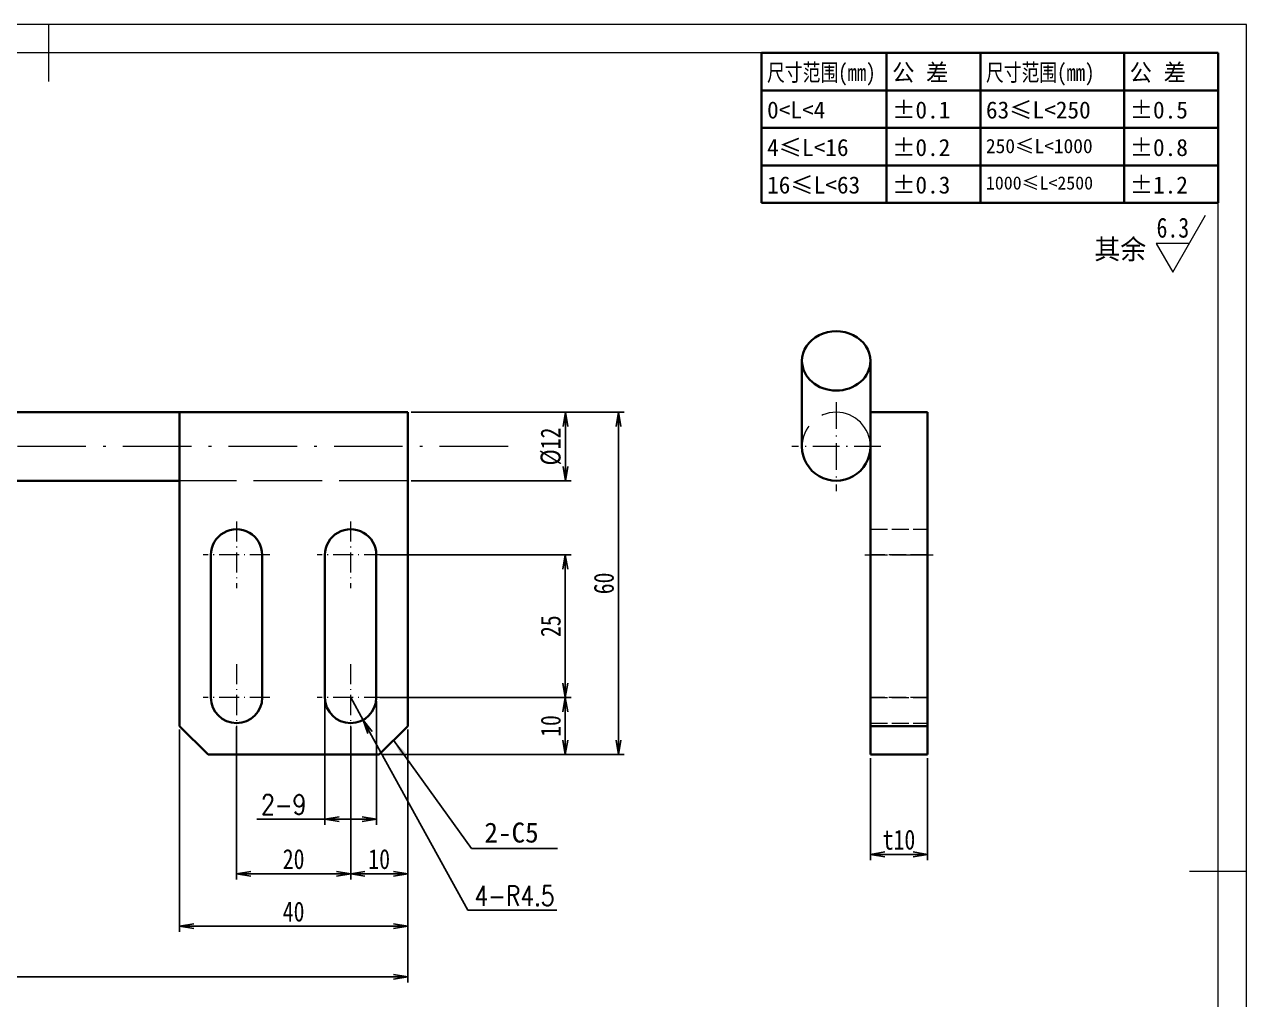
# Model space of a CAD drawing. Header units: millimetres. Extents: x -15766 to 80009, y -9701 to 15159.
# Drawn here: x 4663.9 to 4878.1, y 13379.8 to 13550.7 of the extents above; entities that cross this region are included whole.
import ezdxf
from ezdxf.enums import TextEntityAlignment as Align

# ---------------------------------------------------------------- set-up
doc = ezdxf.new("R2010")
doc.units = ezdxf.units.MM
for name, pattern in [('CENTER-HOKUTO_1', [16, 13, -1, 1, -1]), ('DASHDOT', [18.5, 12, -3, 0.5, -3]), ('DASHED', [15, 12, -3]), ('HIDDEN-HOKUTO_1', [2, 1, -1])]:
    doc.linetypes.add(name, pattern=pattern)
doc.layers.get('DEFPOINTS').update_dxf_attribs({"lineweight": 18})
for name, color, linetype, lineweight in [('AM_7', 2, 'CENTER-HOKUTO_1', 18), ('AM_HID', 1, 'HIDDEN-HOKUTO_1', 18), ('AM_VIS', 7, 'Continuous', 18), ('CDRAFT0', 7, 'Continuous', 18), ('DIM', 253, 'Continuous', 20), ('title_frame', 7, 'Continuous', 18), ('word_dim', 9, 'Continuous', 18), ('尺寸线层', 3, 'Continuous', 18), ('粗实线层', 7, 'Continuous', 35), ('粗实线层_1', 7, 'Continuous', 15)]:
    doc.layers.add(name, color=color, linetype=linetype, lineweight=lineweight)
doc.styles.add('DIM', font='', dxfattribs={"width": 0.8})
doc.styles.get('DIM').set_extended_font_data('NSimSun')
doc.dimstyles.new('1-1', dxfattribs={"dimtxt": 3.5, "dimasz": 3, "dimexe": 1, "dimexo": 0, "dimgap": 1, "dimtad": 1, "dimdsep": 46, "dimtxsty": 'DIM', "dimblk": '_CAXARROW', "dimcen": 0, "dimdle": 6, "dimclrd": 256, "dimclre": 256, "dimclrt": 3, "dimazin": 2, "dimtfac": 0.707107, "dimtmove": 0, "dimatfit": 3, "dimfxl": 0, "dimfrac": 2, "dimtolj": 1, "dimarcsym": 0})
doc.dimstyles.new('1-1$0', dxfattribs={"dimtxt": 3.5, "dimasz": 2.5, "dimexe": 1, "dimexo": 0.625, "dimgap": 0.8, "dimtad": 1, "dimdsep": 46, "dimtxsty": 'DIM', "dimblk": 'OPEN', "dimcen": 0, "dimdle": 5, "dimclrd": 256, "dimclre": 256, "dimclrt": 3, "dimazin": 3, "dimtfac": 0.5, "dimtmove": 0, "dimatfit": 3, "dimldrblk": 'OPEN', "dimfxl": 0, "dimtolj": 1, "dimarcsym": 0})
doc.dimstyles.new('1-1$4', dxfattribs={"dimtxt": 3.5, "dimasz": 2.5, "dimexe": 1, "dimexo": 0.625, "dimgap": 0.8, "dimtad": 1, "dimtih": 1, "dimtoh": 1, "dimzin": 12, "dimdsep": 46, "dimtxsty": 'DIM', "dimblk": 'OPEN', "dimcen": 0, "dimdle": 5, "dimclrd": 256, "dimclre": 256, "dimclrt": 3, "dimazin": 3, "dimtfac": 0.5, "dimtmove": 0, "dimatfit": 3, "dimldrblk": 'OPEN', "dimfxl": 0, "dimtolj": 1, "dimarcsym": 0})

# ---------------------------------------------------------------- blocks, each defined once
blk = doc.blocks.new('_OPEN')
at = {"color": 0, "linetype": 'ByBlock', "lineweight": -2}
for p, q in [((-1, 0.166667), (0, 0)), ((-1, -0.166667), (0, 0)), ((0, 0), (-1, 0))]:
    blk.add_line(p, q, dxfattribs=at)
blk = doc.blocks.new('*D749')
at = {"layer": 'DEFPOINTS', "color": 0, "transparency": 16777216}
for p in [(4551.04, 13476.74), (4731.04, 13427.74), (4731.04, 13383.75)]:
    blk.add_point(p, dxfattribs=at)
at = {"layer": 'word_dim', "linetype": 'Continuous', "lineweight": -2, "transparency": 16777216}
for p, q in [((4551.04, 13476.11), (4551.04, 13382.75)), ((4731.04, 13427.11), (4731.04, 13382.75)), ((4553.54, 13383.75), (4728.54, 13383.75))]:
    blk.add_line(p, q, dxfattribs=at)
at = {"layer": 'word_dim', "lineweight": -2, "transparency": 16777216, "xscale": 2.5, "yscale": 2.5, "zscale": 2.5, "rotation": 180}
blk.add_blockref('_OPEN', (4551.04, 13383.75), dxfattribs=at)
at = {"layer": 'word_dim', "lineweight": -2, "transparency": 16777216, "xscale": 2.5, "yscale": 2.5, "zscale": 2.5}
blk.add_blockref('_OPEN', (4731.04, 13383.75), dxfattribs=at)
at = {"layer": 'word_dim', "color": 3, "transparency": 16777216, "insert": (4641.04, 13386.3), "char_height": 3.5, "attachment_point": 5, "style": 'DIM'}
blk.add_mtext('\\A1;180', dxfattribs=at)
blk = doc.blocks.new('*D751')
at = {"layer": 'DEFPOINTS', "color": 0, "transparency": 16777216}
for p in [(4731.04, 13482.74), (4758.7, 13482.74), (4731.04, 13470.74)]:
    blk.add_point(p, dxfattribs=at)
at = {"layer": 'word_dim', "linetype": 'Continuous', "lineweight": -2, "transparency": 16777216}
for p, q in [((4731.66, 13482.74), (4759.7, 13482.74)), ((4758.7, 13473.24), (4758.7, 13480.24)), ((4731.66, 13470.74), (4759.7, 13470.74))]:
    blk.add_line(p, q, dxfattribs=at)
at = {"layer": 'word_dim', "lineweight": -2, "transparency": 16777216, "xscale": 2.5, "yscale": 2.5, "zscale": 2.5}
for p, rotation in [((4758.7, 13482.74), 90), ((4758.7, 13470.74), 270)]:
    blk.add_blockref('_OPEN', p, dxfattribs=dict(at, rotation=rotation))
at = {"layer": 'word_dim', "color": 3, "transparency": 16777216, "insert": (4756.15, 13476.74), "char_height": 3.5, "attachment_point": 5, "rotation": 90, "style": 'DIM'}
blk.add_mtext('\\A1;%%c12', dxfattribs=at)
blk = doc.blocks.new('*D752')
at = {"layer": 'DEFPOINTS', "color": 0, "transparency": 16777216}
for p in [(4691.04, 13427.74), (4731.04, 13427.74), (4731.04, 13392.63)]:
    blk.add_point(p, dxfattribs=at)
at = {"layer": 'word_dim', "linetype": 'Continuous', "lineweight": -2, "transparency": 16777216}
for p, q in [((4691.04, 13427.11), (4691.04, 13391.63)), ((4731.04, 13427.11), (4731.04, 13391.63)), ((4693.54, 13392.63), (4728.54, 13392.63))]:
    blk.add_line(p, q, dxfattribs=at)
at = {"layer": 'word_dim', "lineweight": -2, "transparency": 16777216, "xscale": 2.5, "yscale": 2.5, "zscale": 2.5, "rotation": 180}
blk.add_blockref('_OPEN', (4691.04, 13392.63), dxfattribs=at)
at = {"layer": 'word_dim', "lineweight": -2, "transparency": 16777216, "xscale": 2.5, "yscale": 2.5, "zscale": 2.5}
blk.add_blockref('_OPEN', (4731.04, 13392.63), dxfattribs=at)
at = {"layer": 'word_dim', "color": 3, "transparency": 16777216, "insert": (4711.04, 13395.18), "char_height": 3.5, "attachment_point": 5, "style": 'DIM'}
blk.add_mtext('\\A1;40', dxfattribs=at)
blk = doc.blocks.new('*D753')
at = {"layer": 'DEFPOINTS', "color": 0, "transparency": 16777216}
for p in [(4721.04, 13428.24), (4731.04, 13427.74), (4731.04, 13401.84)]:
    blk.add_point(p, dxfattribs=at)
at = {"layer": 'word_dim', "linetype": 'Continuous', "lineweight": -2, "transparency": 16777216}
for p, q in [((4721.04, 13427.61), (4721.04, 13400.84)), ((4731.04, 13427.11), (4731.04, 13400.84)), ((4723.54, 13401.84), (4728.54, 13401.84))]:
    blk.add_line(p, q, dxfattribs=at)
at = {"layer": 'word_dim', "lineweight": -2, "transparency": 16777216, "xscale": 2.5, "yscale": 2.5, "zscale": 2.5, "rotation": 180}
blk.add_blockref('_OPEN', (4721.04, 13401.84), dxfattribs=at)
at = {"layer": 'word_dim', "lineweight": -2, "transparency": 16777216, "xscale": 2.5, "yscale": 2.5, "zscale": 2.5}
blk.add_blockref('_OPEN', (4731.04, 13401.84), dxfattribs=at)
at = {"layer": 'word_dim', "color": 3, "transparency": 16777216, "insert": (4726.04, 13404.39), "char_height": 3.5, "attachment_point": 5, "style": 'DIM'}
blk.add_mtext('\\A1;10', dxfattribs=at)
blk = doc.blocks.new('*D754')
at = {"layer": 'DEFPOINTS', "color": 0, "transparency": 16777216}
for p in [(4701.04, 13428.24), (4721.04, 13428.24), (4721.04, 13401.84)]:
    blk.add_point(p, dxfattribs=at)
at = {"layer": 'word_dim', "linetype": 'Continuous', "lineweight": -2, "transparency": 16777216}
for p, q in [((4701.04, 13427.61), (4701.04, 13400.84)), ((4721.04, 13427.61), (4721.04, 13400.84)), ((4703.54, 13401.84), (4718.54, 13401.84))]:
    blk.add_line(p, q, dxfattribs=at)
at = {"layer": 'word_dim', "lineweight": -2, "transparency": 16777216, "xscale": 2.5, "yscale": 2.5, "zscale": 2.5, "rotation": 180}
blk.add_blockref('_OPEN', (4701.04, 13401.84), dxfattribs=at)
at = {"layer": 'word_dim', "lineweight": -2, "transparency": 16777216, "xscale": 2.5, "yscale": 2.5, "zscale": 2.5}
blk.add_blockref('_OPEN', (4721.04, 13401.84), dxfattribs=at)
at = {"layer": 'word_dim', "color": 3, "transparency": 16777216, "insert": (4711.04, 13404.39), "char_height": 3.5, "attachment_point": 5, "style": 'DIM'}
blk.add_mtext('\\A1;20', dxfattribs=at)
blk = doc.blocks.new('*D755')
at = {"layer": 'DEFPOINTS', "color": 0, "transparency": 16777216}
for p in [(4725.54, 13432.74), (4726.04, 13422.74), (4758.66, 13422.74)]:
    blk.add_point(p, dxfattribs=at)
at = {"layer": 'word_dim', "linetype": 'Continuous', "lineweight": -2, "transparency": 16777216}
for p, q in [((4726.16, 13432.74), (4759.66, 13432.74)), ((4758.66, 13430.24), (4758.66, 13425.24)), ((4726.66, 13422.74), (4759.66, 13422.74))]:
    blk.add_line(p, q, dxfattribs=at)
at = {"layer": 'word_dim', "lineweight": -2, "transparency": 16777216, "xscale": 2.5, "yscale": 2.5, "zscale": 2.5}
for p, rotation in [((4758.66, 13432.74), 90), ((4758.66, 13422.74), 270)]:
    blk.add_blockref('_OPEN', p, dxfattribs=dict(at, rotation=rotation))
at = {"layer": 'word_dim', "color": 3, "transparency": 16777216, "insert": (4756.11, 13427.74), "char_height": 3.5, "attachment_point": 5, "rotation": 90, "style": 'DIM'}
blk.add_mtext('\\A1;10', dxfattribs=at)
blk = doc.blocks.new('*D756')
at = {"layer": 'DEFPOINTS', "color": 0, "transparency": 16777216}
for p in [(4725.54, 13457.74), (4758.66, 13457.74), (4725.54, 13432.74)]:
    blk.add_point(p, dxfattribs=at)
at = {"layer": 'word_dim', "linetype": 'Continuous', "lineweight": -2, "transparency": 16777216}
for p, q in [((4726.16, 13457.74), (4759.66, 13457.74)), ((4758.66, 13435.24), (4758.66, 13455.24)), ((4726.16, 13432.74), (4759.66, 13432.74))]:
    blk.add_line(p, q, dxfattribs=at)
at = {"layer": 'word_dim', "lineweight": -2, "transparency": 16777216, "xscale": 2.5, "yscale": 2.5, "zscale": 2.5}
for p, rotation in [((4758.66, 13457.74), 90), ((4758.66, 13432.74), 270)]:
    blk.add_blockref('_OPEN', p, dxfattribs=dict(at, rotation=rotation))
at = {"layer": 'word_dim', "color": 3, "transparency": 16777216, "insert": (4756.11, 13445.24), "char_height": 3.5, "attachment_point": 5, "rotation": 90, "style": 'DIM'}
blk.add_mtext('\\A1;25', dxfattribs=at)
blk = doc.blocks.new('*D757')
at = {"layer": 'DEFPOINTS', "color": 0, "transparency": 16777216}
for p in [(4721.04, 13432.74), (4723.21, 13428.79)]:
    blk.add_point(p, dxfattribs=at)
at = {"layer": 'word_dim', "linetype": 'Continuous', "lineweight": -2, "transparency": 16777216}
for p, q in [((4721.04, 13432.74), (4723.21, 13428.79)), ((4741.56, 13395.43), (4724.41, 13426.6)), ((4757.16, 13395.43), (4741.56, 13395.43))]:
    blk.add_line(p, q, dxfattribs=at)
at = {"layer": 'word_dim', "lineweight": -2, "transparency": 16777216, "xscale": 2.5, "yscale": 2.5, "zscale": 2.5, "rotation": 118.81900459631}
blk.add_blockref('_OPEN', (4723.21, 13428.79), dxfattribs=at)
at = {"layer": 'word_dim', "color": 3, "transparency": 16777216, "insert": (4749.76, 13397.98), "char_height": 3.5, "attachment_point": 5, "style": 'DIM'}
blk.add_mtext('\\A1;{\\Fromans,bigfont|c134;4-R4.5}', dxfattribs=at)
blk = doc.blocks.new('_CAXARROW')
blk.add_hatch(color=0).paths.add_polyline_path([(0, 0), (-1, 0.125), (-1, -0.125)], flags=0)
blk = doc.blocks.new('*D758')
at = {"layer": 'DEFPOINTS', "color": 0, "transparency": 16777216}
for p in [(4812.14, 13422.74), (4822.14, 13422.74), (4822.14, 13405.24)]:
    blk.add_point(p, dxfattribs=at)
at = {"layer": 'word_dim', "linetype": 'Continuous', "lineweight": -2, "transparency": 16777216}
for p, q in [((4812.14, 13422.11), (4812.14, 13404.24)), ((4822.14, 13422.11), (4822.14, 13404.24)), ((4814.64, 13405.24), (4819.64, 13405.24))]:
    blk.add_line(p, q, dxfattribs=at)
at = {"layer": 'word_dim', "lineweight": -2, "transparency": 16777216, "xscale": 2.5, "yscale": 2.5, "zscale": 2.5, "rotation": 180}
blk.add_blockref('_OPEN', (4812.14, 13405.24), dxfattribs=at)
at = {"layer": 'word_dim', "lineweight": -2, "transparency": 16777216, "xscale": 2.5, "yscale": 2.5, "zscale": 2.5}
blk.add_blockref('_OPEN', (4822.14, 13405.24), dxfattribs=at)
at = {"layer": 'word_dim', "color": 3, "transparency": 16777216, "insert": (4817.14, 13407.79), "char_height": 3.5, "attachment_point": 5, "style": 'DIM'}
blk.add_mtext('\\A1;t10', dxfattribs=at)
blk = doc.blocks.new('*X614')
at = {"layer": 'CDRAFT0'}
for p, q in [((420, 297), (0, 297)), ((420, 0), (420, 297))]:
    blk.add_line(p, q, dxfattribs=at)
at = {"layer": '粗实线层_1'}
for p, q in [((210, 297), (210, 287)), ((415, 292), (25, 292)), ((415, 5), (415, 292)), ((420, 148.5), (410, 148.5))]:
    blk.add_line(p, q, dxfattribs=at)
blk = doc.blocks.new('自由公差_1')
at = {"layer": '粗实线层'}
for p, q in [((-80, 0), (0, 0)), ((-80, 0), (-80, -26.3)), ((-58.08, 0), (-58.08, -26.3)), ((-41.64, 0), (-41.64, -26.3)), ((-16.44, 0), (-16.44, -26.3)), ((0, 0), (0, -26.3)), ((-80, -6.58), (0, -6.58)), ((-80, -13.15), (0, -13.15)), ((-80, -19.73), (0, -19.73)), ((-80, -26.3), (0, -26.3))]:
    blk.add_line(p, q, dxfattribs=at)
at = {"layer": '尺寸线层', "linetype": 'Continuous', "attachment_point": 1, "line_spacing_factor": 0.9}
for s, insert, char_height, width in [('{\\W0.8;尺寸范围(mm)}', (-79.04, -1.92), 3, 22.6032), ('公 差', (-57.12, -1.92), 3, 22.6032), ('{\\W0.8;尺寸范围(mm)}', (-40.68, -1.92), 3, 22.6032), ('公 差', (-15.48, -1.92), 3, 22.6032), ('0<L<4', (-79.04, -8.49), 3, 22.6032), ('%%P0.1', (-57.12, -8.49), 3, 12.7119), ('63≤L<250', (-40.68, -8.49), 3, 22.6032), ('%%P0.5', (-15.48, -8.49), 3, 12.5771), ('4≤L<16', (-79.04, -15.07), 3, 22.6032), ('%%P0.2', (-57.12, -15.07), 3, 12.4769), ('250≤L<1000', (-40.68, -15.07), 2.5, 22.6032), ('%%P0.8', (-15.48, -15.07), 3, 13.0759), ('16≤L<63', (-79.04, -21.64), 3, 22.6032), ('%%P0.3', (-57.12, -21.64), 3, 12.7119), ('%%P1.2', (-15.48, -21.64), 3, 12.8764), ('1000≤L<2500', (-40.68, -21.64), 2.3, 22.6032)]:
    blk.add_mtext(s, dxfattribs=dict(at, insert=insert, char_height=char_height, width=width))
blk = doc.blocks.new('*D847')
at = {"layer": 'DEFPOINTS', "color": 0, "transparency": 16777216}
for p in [(4716.54, 13432.74), (4725.54, 13432.74), (4725.54, 13411.41)]:
    blk.add_point(p, dxfattribs=at)
at = {"layer": 'word_dim', "linetype": 'Continuous', "lineweight": -2, "transparency": 16777216}
for p, q in [((4716.54, 13432.11), (4716.54, 13410.41)), ((4725.54, 13432.11), (4725.54, 13410.41)), ((4716.54, 13411.41), (4704.57, 13411.41)), ((4723.04, 13411.41), (4719.04, 13411.41))]:
    blk.add_line(p, q, dxfattribs=at)
at = {"layer": 'word_dim', "lineweight": -2, "transparency": 16777216, "xscale": 2.5, "yscale": 2.5, "zscale": 2.5, "rotation": 180}
blk.add_blockref('_OPEN', (4716.54, 13411.41), dxfattribs=at)
at = {"layer": 'word_dim', "lineweight": -2, "transparency": 16777216, "xscale": 2.5, "yscale": 2.5, "zscale": 2.5}
blk.add_blockref('_OPEN', (4725.54, 13411.41), dxfattribs=at)
at = {"layer": 'word_dim', "color": 3, "transparency": 16777216, "insert": (4709.3, 13413.96), "char_height": 3.5, "attachment_point": 5, "style": 'DIM'}
blk.add_mtext('\\A1;{\\Fromans,bigfont|c134;2-9}', dxfattribs=at)
blk = doc.blocks.new('*D1213')
at = {"layer": 'DEFPOINTS', "color": 0, "transparency": 16777216}
for p in [(4566.34, 13499.06), (4528.06, 13496.93), (4550.56, 13483.94), (4555.06, 13482.74), (4691.04, 13482.74)]:
    blk.add_point(p, dxfattribs=at)
at = {"layer": 'word_dim', "linetype": 'Continuous', "lineweight": -2, "transparency": 16777216}
blk.add_arc((4552.64, 13482.74), 21.31, 8.0741, 141.9258, dxfattribs=at)
at = {"layer": 'word_dim', "lineweight": -2, "transparency": 16777216, "xscale": 3, "yscale": 3, "zscale": 3}
for p, rotation in [((4534.19, 13493.39), 235.9628893522078), ((4573.95, 13482.74), 274.0370400914607)]:
    blk.add_blockref('_CAXARROW', p, dxfattribs=dict(at, rotation=rotation))
at = {"layer": 'word_dim', "color": 3, "transparency": 16777216, "insert": (4558.87, 13505.97), "char_height": 3.5, "attachment_point": 5, "rotation": 345, "style": 'DIM'}
blk.add_mtext('\\A1;150°', dxfattribs=at)
blk = doc.blocks.new('*D860')
at = {"layer": 'DEFPOINTS', "color": 0, "transparency": 16777216}
for p in [(4731.04, 13482.74), (4767.98, 13482.74), (4726.04, 13422.74)]:
    blk.add_point(p, dxfattribs=at)
at = {"layer": 'word_dim', "linetype": 'Continuous', "lineweight": -2, "transparency": 16777216}
for p, q in [((4731.66, 13482.74), (4768.98, 13482.74)), ((4767.98, 13425.24), (4767.98, 13480.24)), ((4726.66, 13422.74), (4768.98, 13422.74))]:
    blk.add_line(p, q, dxfattribs=at)
at = {"layer": 'word_dim', "lineweight": -2, "transparency": 16777216, "xscale": 2.5, "yscale": 2.5, "zscale": 2.5}
for p, rotation in [((4767.98, 13482.74), 90), ((4767.98, 13422.74), 270)]:
    blk.add_blockref('_OPEN', p, dxfattribs=dict(at, rotation=rotation))
at = {"layer": 'word_dim', "color": 3, "transparency": 16777216, "insert": (4765.43, 13452.74), "char_height": 3.5, "attachment_point": 5, "rotation": 90, "style": 'DIM'}
blk.add_mtext('\\A1;60', dxfattribs=at)

msp = doc.modelspace()

# ---------------------------------------------------------------- linework, layer by layer
at = {"layer": 'AM_7', "linetype": 'DASHDOT', "lineweight": 13, "ltscale": 0.389999}
msp.add_line((4806.14035, 13484.53711), (4806.14035, 13468.93714), dxfattribs=at)
at = {"layer": 'AM_7', "linetype": 'DASHDOT', "lineweight": 13}
msp.add_line((4748.63462, 13476.73713), (4537.45787, 13476.73713), dxfattribs=at)
at = {"layer": 'AM_7', "linetype": 'DASHDOT', "lineweight": 13, "ltscale": 0.38999}
msp.add_line((4813.94015, 13476.73713), (4798.34054, 13476.73713), dxfattribs=at)
at = {"layer": 'AM_7', "linetype": 'DASHDOT', "lineweight": 13, "ltscale": 0.292499}
for p, q in [((4701.03648, 13463.5871), (4701.03648, 13451.88715)), ((4721.03648, 13463.5871), (4721.03648, 13451.88715)), ((4701.03648, 13438.5871), (4701.03648, 13426.88715)), ((4721.03648, 13438.5871), (4721.03648, 13426.88715))]:
    msp.add_line(p, q, dxfattribs=at)
at = {"layer": 'AM_7', "linetype": 'DASHDOT', "lineweight": 13, "ltscale": 0.292505}
for p, q in [((4706.88658, 13457.73713), (4695.18638, 13457.73713)), ((4726.88658, 13457.73713), (4715.18638, 13457.73713)), ((4706.88658, 13432.73713), (4695.18638, 13432.73713)), ((4726.88658, 13432.73713), (4715.18638, 13432.73713))]:
    msp.add_line(p, q, dxfattribs=at)
at = {"layer": 'AM_7', "linetype": 'DASHDOT', "lineweight": 13, "ltscale": 0.3}
msp.add_line((4811.14035, 13457.73713), (4823.14035, 13457.73713), dxfattribs=at)
at = {"layer": 'AM_HID', "linetype": 'DASHED', "lineweight": 13}
for p, q in [((4731.03648, 13482.73713), (4691.03648, 13482.73713)), ((4731.03648, 13470.73713), (4691.03648, 13470.73713))]:
    msp.add_line(p, q, dxfattribs=at)
at = {"layer": 'AM_HID', "linetype": 'DASHED', "lineweight": 13, "ltscale": 0.25}
for p, q in [((4812.14035, 13462.23713), (4822.14035, 13462.23713)), ((4812.14035, 13462.23713), (4822.14035, 13462.23713)), ((4822.14035, 13457.73713), (4812.14035, 13457.73713)), ((4812.14035, 13457.73713), (4822.14035, 13457.73713)), ((4812.14035, 13457.73713), (4822.14035, 13457.73713)), ((4812.14035, 13457.73713), (4822.14035, 13457.73713)), ((4822.14035, 13432.73713), (4812.14035, 13432.73713)), ((4812.14035, 13432.73713), (4822.14035, 13432.73713)), ((4812.14035, 13432.73713), (4822.14035, 13432.73713)), ((4812.14035, 13432.73713), (4822.14035, 13432.73713)), ((4812.14035, 13428.23713), (4822.14035, 13428.23713)), ((4812.14035, 13428.23713), (4822.14035, 13428.23713)), ((4822.14035, 13427.73713), (4812.14035, 13427.73713))]:
    msp.add_line(p, q, dxfattribs=at)
at = {"layer": 'AM_HID', "linetype": 'DASHED', "lineweight": 13}
msp.add_arc((4806.14035, 13476.73713), 6, 0, 179.999995, dxfattribs=at)
at = {"layer": 'AM_VIS', "lineweight": 35}
for p, q in [((4800.14035, 13478.74677), (4800.14035, 13491.73713)), ((4812.14035, 13478.74677), (4812.14035, 13491.73713)), ((4691.03648, 13482.73713), (4555.05552, 13482.73713)), ((4731.03648, 13482.73713), (4691.03648, 13482.73713)), ((4691.03648, 13427.73713), (4691.03648, 13482.73713)), ((4731.03648, 13470.73713), (4731.03648, 13482.73713)), ((4731.03648, 13482.73713), (4731.03648, 13427.73713)), ((4812.14035, 13427.73713), (4812.14035, 13482.73713)), ((4822.14035, 13482.73713), (4812.14035, 13482.73713)), ((4822.14035, 13427.73713), (4822.14035, 13482.73713)), ((4800.14035, 13476.73713), (4800.14035, 13478.74677)), ((4812.14035, 13476.73713), (4812.14035, 13478.74677)), ((4691.03648, 13470.73713), (4555.05552, 13470.73713)), ((4696.53648, 13432.73713), (4696.53648, 13457.73713)), ((4705.53648, 13457.73713), (4705.53648, 13432.73713)), ((4716.53648, 13432.73713), (4716.53648, 13457.73713)), ((4725.53648, 13457.73713), (4725.53648, 13432.73713)), ((4696.03648, 13422.73713), (4691.03648, 13427.73713)), ((4726.03648, 13422.73713), (4731.03648, 13427.73713)), ((4812.14035, 13422.73713), (4812.14035, 13427.73713)), ((4822.14035, 13427.73713), (4812.14035, 13427.73713)), ((4822.14035, 13422.73713), (4822.14035, 13427.73713)), ((4696.03648, 13422.73713), (4726.03648, 13422.73713)), ((4822.14035, 13422.73713), (4812.14035, 13422.73713))]:
    msp.add_line(p, q, dxfattribs=at)
for centre, radius, start, end in [((4806.14035, 13476.73713), 6, 179.999995, 0), ((4701.03648, 13457.73713), 4.5, 0, 180.000005), ((4721.03648, 13457.73713), 4.5, 0, 180.000005), ((4701.03648, 13432.73713), 4.5, 180.000005, 0), ((4721.03648, 13432.73713), 4.5, 180.000005, 0)]:
    msp.add_arc(centre, radius, start, end, dxfattribs=at)
for start_param, end_param in [(0, 3.141592654), (3.141592654, 4.71238898), (4.71238898, 6.283185307)]:
    msp.add_ellipse((4806.14035, 13491.73713), major_axis=(6, 0), ratio=0.866025, start_param=start_param, end_param=end_param, dxfattribs=at)
at = {"layer": 'DIM'}
for p, q in [((4865.11672, 13507.30629), (4870.89022, 13517.30629)), ((4868.00347, 13512.30629), (4862.22997, 13512.30629)), ((4862.22997, 13512.30629), (4865.11672, 13507.30629))]:
    msp.add_line(p, q, dxfattribs=at)

# ---------------------------------------------------------------- block references
at = {"layer": 'title_frame'}
for name, p in [('*X614', (4458.0616, 13253.73384)), ('自由公差_1', (4873.0616, 13545.73384))]:
    msp.add_blockref(name, p, dxfattribs=at)

# ---------------------------------------------------------------- texts
at = {"layer": 'DIM', "color": 2, "style": 'DIM', "width": 0.8}
msp.add_attdef('6.3', text='0.0', height=3.5, dxfattribs=at).set_placement((4868.00347, 13512.30629), align=Align.BOTTOM_RIGHT)
at = {"layer": 'word_dim', "linetype": 'Continuous', "insert": (4851.37676, 13513.07215), "char_height": 3.5, "width": 10.860604, "attachment_point": 1}
msp.add_mtext('{\\C3;其余}', dxfattribs=at)
at = {"layer": 'word_dim', "color": 3, "insert": (4744.47303, 13407.25154), "char_height": 3.5, "attachment_point": 7}
msp.add_mtext('\\A1;2-C5', dxfattribs=at)

# ---------------------------------------------------------------- dimensions: what is measured, and where the dimension line sits
at = {"layer": 'word_dim', "color": 3}
dim = msp.add_angular_dim_2l(base=(4566.33944, 13499.05878), line1=((4691.03648, 13482.73713), (4555.05552, 13482.73713)), line2=((4550.55552, 13483.94287), (4528.05552, 13496.93329)), dimstyle='1-1', dxfattribs=at)
dim.commit()
dim.dimension.update_dxf_attribs({"geometry": '*D1213', "text_midpoint": (4558.87021, 13505.97383)})
dim = msp.add_linear_dim(base=(4767.97851, 13482.73713), p1=(4726.03648, 13422.73713), p2=(4731.03648, 13482.73713), angle=90, dimstyle='1-1$0', dxfattribs=at)
dim.commit()
dim.dimension.update_dxf_attribs({"geometry": '*D860', "text_midpoint": (4765.42851, 13452.73713)})
at = {"layer": 'word_dim'}
dim = msp.add_linear_dim(base=(4758.70037, 13482.73713), p1=(4731.03648, 13470.73713), p2=(4731.03648, 13482.73713), angle=90, dimstyle='1-1$0', override={"dimpost": '%%c<>'}, dxfattribs=at)
dim.commit()
dim.dimension.update_dxf_attribs({"geometry": '*D751', "text_midpoint": (4756.15037, 13476.73713)})
for base, p1, p2, picture, middle in [((4731.03648, 13383.75126), (4551.03666, 13476.73713), (4731.03648, 13427.73713), '*D749', (4641.03657, 13386.30126)), ((4721.03648, 13401.84172), (4701.03648, 13428.23713), (4721.03648, 13428.23713), '*D754', (4711.03648, 13404.39172)), ((4731.03648, 13401.84172), (4721.03648, 13428.23713), (4731.03648, 13427.73713), '*D753', (4726.03648, 13404.39172)), ((4731.03648, 13392.6273), (4691.03648, 13427.73713), (4731.03648, 13427.73713), '*D752', (4711.03648, 13395.1773))]:
    dim = msp.add_linear_dim(base=base, p1=p1, p2=p2, dimstyle='1-1$0', dxfattribs=at)
    dim.commit()
    dim.dimension.update_dxf_attribs({"geometry": picture, "text_midpoint": middle})
for base, p2, picture, middle in [((4758.65626, 13457.73713), (4725.53648, 13457.73713), '*D756', (4756.10626, 13445.23713)), ((4758.65626, 13422.73713), (4726.03648, 13422.73713), '*D755', (4756.10626, 13427.73713))]:
    dim = msp.add_linear_dim(base=base, p1=(4725.53648, 13432.73713), p2=p2, angle=90, dimstyle='1-1$0', dxfattribs=at)
    dim.commit()
    dim.dimension.update_dxf_attribs({"geometry": picture, "text_midpoint": middle})
dim = msp.add_linear_dim(base=(4725.53648, 13411.40686), p1=(4716.53648, 13432.73713), p2=(4725.53648, 13432.73713), text='{\\Fromans,bigfont|c134;2-<>}', dimstyle='1-1$0', dxfattribs=at)
dim.commit()
dim.dimension.update_dxf_attribs({"geometry": '*D847', "text_midpoint": (4709.30315, 13411.40686), "dimtype": 160})
dim = msp.add_radius_dim(center=(4721.03648, 13432.73713), mpoint=(4723.20568, 13428.79447), text='{\\Fromans,bigfont|c134;4-<>}', dimstyle='1-1$4', dxfattribs=at)
dim.commit()
dim.dimension.update_dxf_attribs({"geometry": '*D757', "text_midpoint": (4749.76319, 13395.4285), "dimtype": 164})
dim = msp.add_linear_dim(base=(4822.14035, 13405.23621), p1=(4812.14035, 13422.73713), p2=(4822.14035, 13422.73713), dimstyle='1-1$0', override={"dimpost": 't<>'}, dxfattribs=at)
dim.commit()
dim.dimension.update_dxf_attribs({"geometry": '*D758', "text_midpoint": (4817.14035, 13407.78621)})

# ---------------------------------------------------------------- leaders
at = {"layer": 'word_dim', "annotation_type": 0, "has_hookline": 1, "hookline_direction": 0, "text_width": 12.83333}
msp.add_leader([(4728.53648, 13425.23713), (4742.21867, 13406.25154), (4743.47303, 13406.25154)], dimstyle='1-1', override={"dimgap": 1, "dimtad": 1}, dxfattribs=at)

doc.saveas('drawing.dxf')
